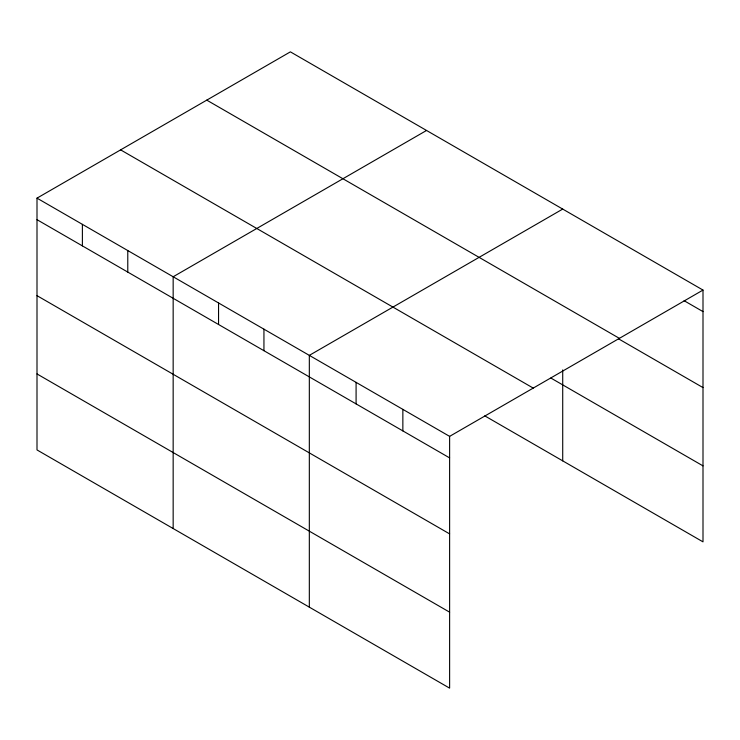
<?xml version="1.0" encoding="UTF-8"?>
<svg xmlns="http://www.w3.org/2000/svg" width="740" height="740" viewBox="0 0 740 740"><rect width="100%" height="100%" fill="white"/><g stroke="black" fill="none" stroke-linecap="round" stroke-linejoin="round"><path stroke-width="1.11" d="M37 198.144L449.615 436.369L449.615 688.145L37 449.929L37 198.144L290.385 51.856L703 290.071L703 541.856L484.765 415.861M426.545 130.462L173.16 276.76L173.16 528.536M562.715 209.078L309.329 355.367L309.329 607.152M449.615 436.369L703 290.071M684.093 300.69L703 311.605M206.765 100.131L619.38 338.346M618.427 338.763L703 387.594M550.875 378.048L703 465.876M120.62 149.869L533.235 388.093M37 219.678L449.615 457.894M37 295.658L449.615 533.882M37 373.94L449.615 612.165M562.715 369.917L562.715 460.863M402.856 409.368L402.856 430.902M356.088 382.367L356.088 403.901M263.94 329.161L263.94 350.695M218.55 302.956L218.55 324.49M127.779 250.555L127.779 272.089M82.39 224.35L82.39 245.883"/></g></svg>
